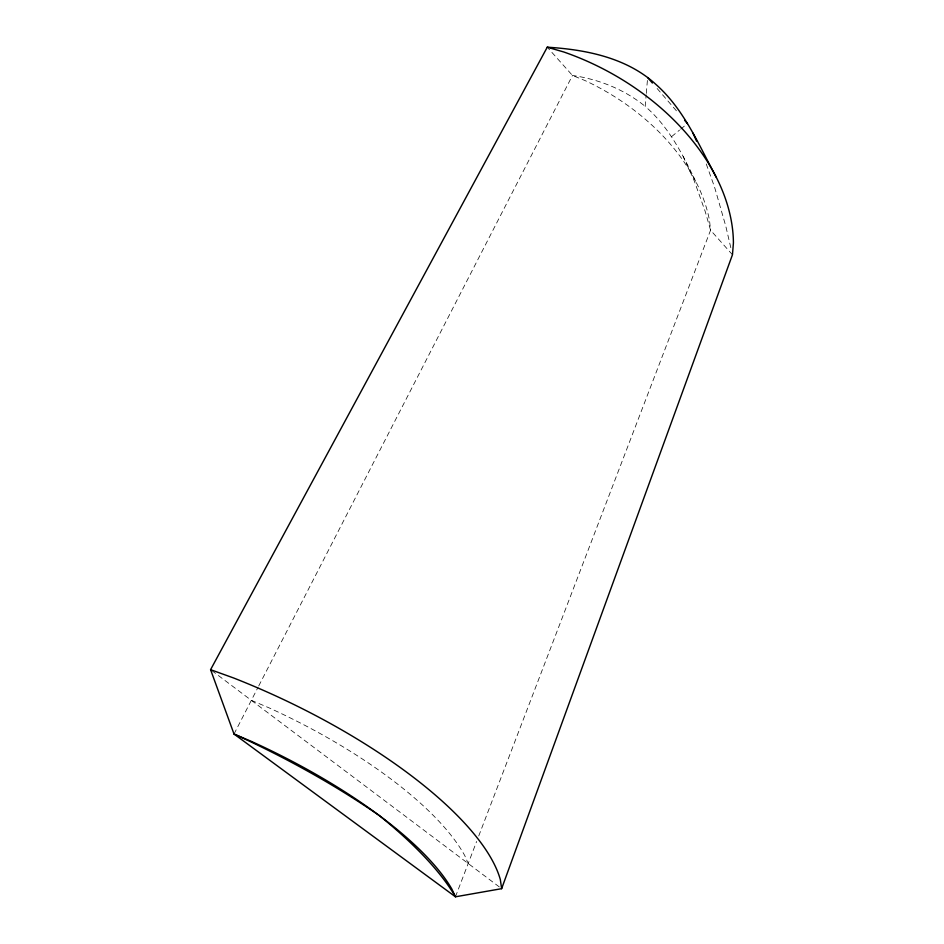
<?xml version="1.0" encoding="UTF-8"?>
<svg xmlns="http://www.w3.org/2000/svg" width="944" height="944" viewBox="0 0 944 944"><rect width="100%" height="100%" fill="white"/><g stroke="black" fill="none" stroke-linecap="round" stroke-linejoin="round"><path stroke-width="0.71" stroke-dasharray="4.72 3.54" d="M695.622 181.224C682.512 154.096 668.505 126.307 645.2 106.389L646.18 94.848M646.298 93.409L647.643 77.55M455.456 896.8L476.626 841.482M478.738 835.971L710.561 230.206L709.546 220.66A186.912 129.222 27.1 0 0 584.914 80.511L572.477 75.461L547.26 47.2M234.018 734.031L258.078 687.232M258.75 685.922L572.477 75.461C598.85 79.261 624.468 89.479 645.2 106.389M671.632 136.597L679.538 130.083M680.671 129.151L685.179 125.434M251.34 700.33L268.816 707.74A255.399 88.394 25.2 0 1 464.755 855.594L468.2 863.5M211.751 670.547L501.63 888.67M732.461 254.738L710.561 230.206L705.168 211.362L694.241 180.823L683.196 156.468M657.118 88.5L677.025 111.522M706.265 163.973L714.596 187.219L725.759 226.041L731.116 249.004"/><path stroke-width="1.42" d="M501.63 888.67L732.461 254.738L733.417 243.009A208.848 144.562 27.1 0 0 563.863 52.014L547.26 47.2L210.583 669.674L234.018 734.031L455.456 896.8L501.63 888.67L500.344 879.619A285.678 99.085 25.2 0 0 233.463 677.922L210.583 669.674M547.26 47.2C585.693 49.525 626.91 57.655 656.092 84.582C684.27 109.563 698.796 145.01 716.319 177.378M647.643 77.55L652.387 83.025M684.601 120.289L687.444 123.581M692.955 133.104L696.578 141.116M251.765 741.571L234.018 734.031A324.901 102.908 25.2 0 1 379.11 815.439A329.834 105.445 25.7 0 1 455.456 896.8L451.857 889.059A258.975 84.984 25.1 0 0 251.765 741.571"/></g></svg>
